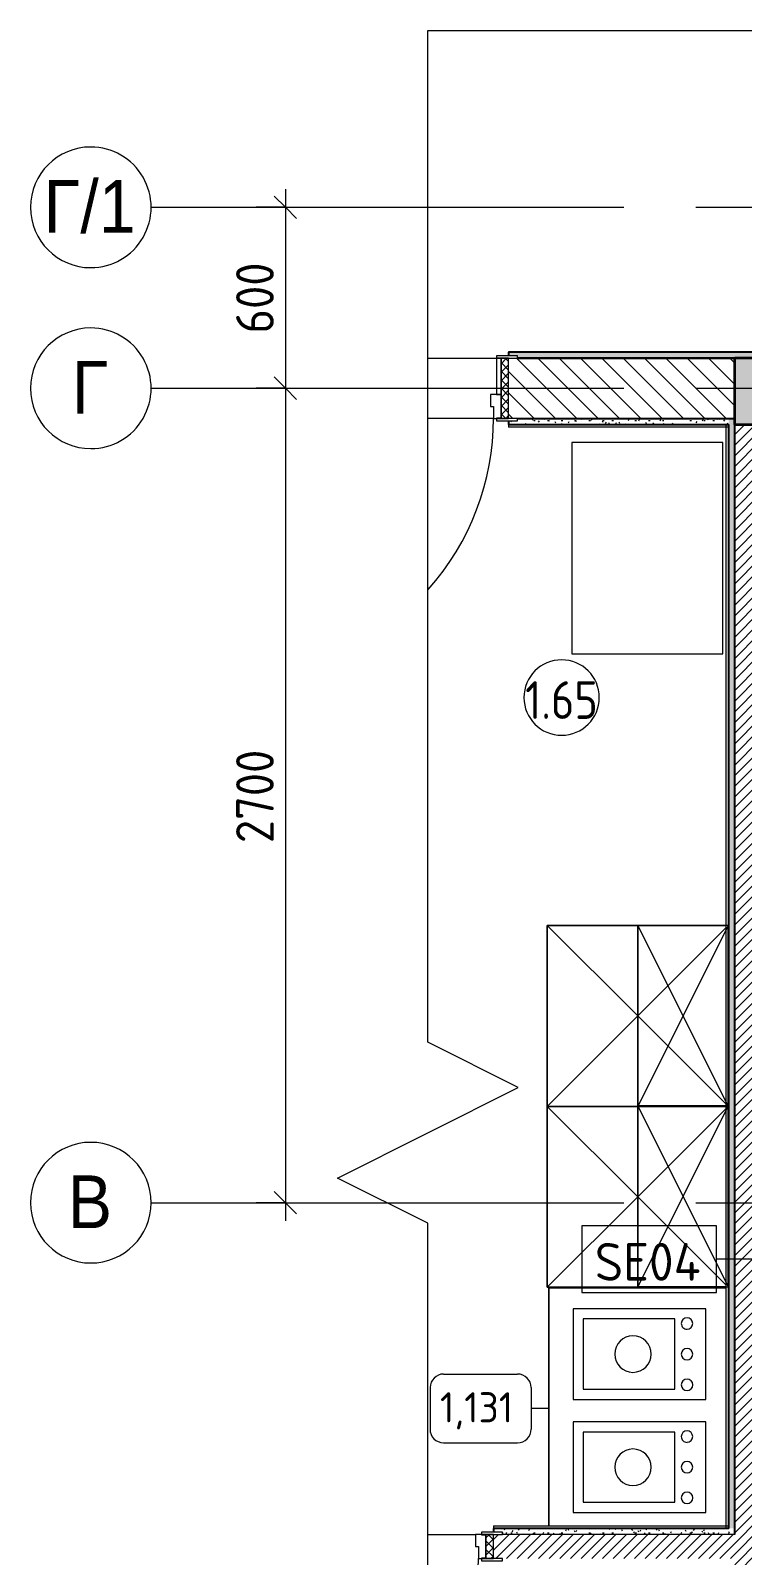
# Model space of a CAD drawing. Header units: millimetres. Extents: x 54725 to 263872, y -8553 to 29614.
# Drawn here: x 93430 to 95791, y 6630 to 11686 of the extents above; entities that cross this region are included whole.
import ezdxf

# ---------------------------------------------------------------- set-up
doc = ezdxf.new("R2010")
doc.units = ezdxf.units.MM
doc.linetypes.add('Осевая', pattern=[1587.5, 317.5, -238.125, 793.75, -238.125])
for name, color, linetype, lineweight in [('A-ANNO-DIMS', 7, 'Continuous', 9), ('A-ANNO-DIMS-50', 7, 'Continuous', 9), ('A-AREA-IDEN', 7, 'Continuous', 9), ('A-DETL-GENF', 7, 'Continuous', 9), ('A-DOOR', 7, 'Continuous', 9), ('A-DOOR-FRAM', 7, 'Continuous', 15), ('A-DOOR-FRAM-1', 7, 'Continuous', 9), ('A-WALL', 7, 'Continuous', 9), ('I-FURN', 7, 'Continuous', 9), ('I-FURN-IDEN', 7, 'Continuous', 9), ('I-WALL', 7, 'Continuous', 9), ('P-SANR-FIXT-IDEN', 7, 'Continuous', 9), ('Оси', 7, 'Continuous', 9), ('Оси-1', 7, 'Continuous', 20), ('Оси-2', 7, 'Осевая', 9)]:
    doc.layers.add(name, color=color, linetype=linetype, lineweight=lineweight)
for name, color, linetype, lineweight, true_color in [('A-WALL-1', 7, 'Continuous', 35, 0x3c3c3c), ('A-WALL-3', 7, 'Continuous', 25, 0x3c3c3c), ('A-WALL-FNSH-2', 7, 'Continuous', 15, 0x3c3c3c), ('P-SANR-FIXT-1', 7, 'Continuous', 15, 0x4994b4), ('P-SANR-FIXT-2', 7, 'Continuous', 9, 0x4994b4)]:
    doc.layers.add(name, color=color, linetype=linetype, lineweight=lineweight, true_color=true_color)
doc.styles.add('Arial', font='arial.ttf', dxfattribs={"width": 0.9, "height": 175})
doc.styles.add('GOST Common', font='GOST_Common.ttf', dxfattribs={"height": 125})
doc.styles.add('GOST Common_1', font='GOST_Common.ttf', dxfattribs={"width": 0.9, "height": 125})
doc.styles.add('GOST Common_2', font='GOST_Common.ttf', dxfattribs={"height": 100})
doc.styles.add('ISOCPEUR', font='isocpeur.ttf', dxfattribs={"width": 0.9, "height": 125})
doc.dimstyles.new('ISO-2_5_0_9К_БОЛЬШОЙ', dxfattribs={"dimscale": 304.8, "dimtxt": 124.497647, "dimasz": 0.246063, "dimexe": 0.19685, "dimexo": 0.492126, "dimgap": 0, "dimtad": 1, "dimdec": 0, "dimrnd": 10, "dimzin": 0, "dimdsep": 46, "dimtxsty": 'ISOCPEUR', "dimblk1": 'OBLIQUE', "dimblk2": 'OBLIQUE', "dimsah": 1, "dimcen": 0.09, "dimdle": 0.19685, "dimazin": 0, "dimtfac": 1, "dimtdec": 4, "dimtix": 1, "dimtmove": 0, "dimatfit": 3, "dimfxl": 1, "dimtvp": 1, "dimtolj": 1, "dimtzin": 0, "dimarcsym": 2})
pattern_1 = [(45, (1555.134, 0), (-17.6776695, 17.6776695), [])]
pattern_2 = [(0, (1555.134, 0), (60.96, 15.24), [5.029, -40.691, 5.029, -40.691, -243.84]), (0, (1555.134, 0), (60.96, 15.24), [-91.44, 5.029, -86.411, 5.029, -40.691, -106.68]), (0, (1555.134, 0), (60.96, 15.24), [-228.6, 5.029, -25.451, 5.029, -71.171]), (120, (1577.994, 7.62), (-43.6782272, 45.1729086), [5.029, -40.691, 5.029, -40.691, -243.84]), (120, (1577.994, 7.62), (-43.6782272, 45.1729086), [-91.44, 5.029, -86.411, 5.029, -40.691, -106.68]), (120, (1577.994, 7.62), (-43.6782272, 45.1729086), [-228.6, 5.029, -25.451, 5.029, -71.171]), (240, (1585.614, 38.1), (-17.2817728, -60.4129086), [5.029, -40.691, 5.029, -40.691, -243.84]), (240, (1585.614, 38.1), (-17.2817728, -60.4129086), [-91.44, 5.029, -86.411, 5.029, -40.691, -106.68]), (240, (1585.614, 38.1), (-17.2817728, -60.4129086), [-228.6, 5.029, -25.451, 5.029, -71.171])]

# ---------------------------------------------------------------- blocks, each defined once
blk = doc.blocks.new('110_Дверь_СКБ_1Ст_Внутренняя1 - Д-8 950x2100h_охрана-31784688-Фрагмент 1_11_ Групповая ячейка')
at = {"layer": 'A-DOOR-FRAM-1'}
h = blk.add_hatch(dxfattribs=at)
h.set_pattern_fill('FP_18', color=256, style=0, pattern_type=2)
h.set_pattern_definition([(45, (-296.384, 164.685), (-14.1421, 14.1421), []), (135, (-296.384, 164.685), (-14.1421, -14.1421), [])])
h.paths.add_polyline_path([(-437.5, 100), (-462.5, 100), (-462.5, -100), (-437.5, -100)])
at = {"layer": 'A-DOOR'}
blk.add_arc((437.5, 100), 850, 138.188, 180, dxfattribs=at)
at = {"layer": 'A-DOOR-FRAM'}
for p, q in [((-422.5, 108), (-492.5, 108)), ((-492.5, 108), (-492.5, 100)), ((-422.5, 100), (-422.5, 108)), ((-492.5, 100), (-422.5, 100)), ((-437.5, 100), (-462.5, 100)), ((-462.5, 100), (-462.5, -100)), ((-412.5, 100), (-437.5, 100)), ((-437.5, 100), (-437.5, 20)), ((-437.5, -100), (-437.5, 100)), ((-422.5, 100), (-437.5, 100)), ((-437.5, 100), (-437.5, 99)), ((-437.5, 99), (-422.5, 99)), ((-422.5, 99), (-422.5, 100)), ((-412.5, 60), (-412.5, 100)), ((-402.5, 60), (-412.5, 60)), ((-402.5, 20), (-402.5, 60)), ((-437.5, 20), (-402.5, 20)), ((-422.5, 20), (-437.5, 20)), ((-437.5, 20), (-437.5, -100)), ((-422.5, -100), (-422.5, 20)), ((-422.5, -100), (-492.5, -100)), ((-492.5, -100), (-492.5, -108)), ((-462.5, -100), (-437.5, -100)), ((-437.5, -100), (-422.5, -100)), ((-422.5, -108), (-422.5, -100)), ((-492.5, -108), (-422.5, -108))]:
    blk.add_line(p, q, dxfattribs=at)
blk = doc.blocks.new('110_Дверь_СКБ_1Ст_Внутренняя1 - Д-8 950x2100h_охрана-32224770-Фрагмент 1_11_ Групповая ячейка')
at = {"layer": 'A-DOOR-FRAM-1'}
h = blk.add_hatch(dxfattribs=at)
h.set_pattern_fill('FP_27', color=256, style=0, pattern_type=2)
h.set_pattern_definition([(45, (-296.384, 104.685), (-14.1421, 14.1421), []), (135, (-296.384, 104.685), (-14.1421, -14.1421), [])])
h.paths.add_polyline_path([(-437.5, 40), (-462.5, 40), (-462.5, -40), (-437.5, -40)])
at = {"layer": 'A-DOOR'}
blk.add_arc((437.5, 40), 850, 143.4533, 180, dxfattribs=at)
at = {"layer": 'A-DOOR-FRAM'}
for p, q in [((-422.5, 48), (-492.5, 48)), ((-492.5, 48), (-492.5, 40)), ((-492.5, 40), (-422.5, 40)), ((-437.5, 40), (-462.5, 40)), ((-462.5, 40), (-462.5, -40)), ((-412.5, 40), (-437.5, 40)), ((-437.5, 40), (-437.5, -40)), ((-437.5, -40), (-437.5, 40)), ((-422.5, 40), (-437.5, 40)), ((-437.5, 40), (-437.5, 39)), ((-437.5, 39), (-422.5, 39)), ((-422.5, 40), (-422.5, 48)), ((-422.5, 39), (-422.5, 40)), ((-412.5, 0), (-412.5, 40)), ((-402.5, 0), (-412.5, 0)), ((-402.5, -40), (-402.5, 0)), ((-422.5, -40), (-492.5, -40)), ((-492.5, -40), (-492.5, -48)), ((-492.5, -48), (-422.5, -48)), ((-462.5, -40), (-437.5, -40)), ((-422.5, -39), (-437.5, -39)), ((-437.5, -39), (-437.5, -40)), ((-437.5, -40), (-402.5, -40)), ((-437.5, -40), (-422.5, -40)), ((-422.5, -40), (-422.5, -39)), ((-422.5, -48), (-422.5, -40))]:
    blk.add_line(p, q, dxfattribs=at)
blk = doc.blocks.new('Стол базовый прямоугольный - 1_196-25596001-Фрагмент 1_11_ Групповая ячейка')
at = {"layer": 'I-FURN'}
for p, q in [((350, 250), (-350, 250)), ((-350, 250), (-350, -250)), ((350, -250), (350, 250)), ((-350, -250), (350, -250))]:
    blk.add_line(p, q, dxfattribs=at)
blk = doc.blocks.new('Шкаф параметрический - 1_280-25596496-Фрагмент 1_11_ Групповая ячейка')
at = {"layer": 'I-FURN'}
for p, q in [((0, 592.8), (0, 300)), ((0, 300), (0, 592.8)), ((7.2, 592.8), (300, 300)), ((300, 300), (592.8, 592.8)), ((600, 300), (600, 592.8)), ((600, 592.8), (600, 300)), ((0, 0), (300, 300)), ((0, 300), (0, 0)), ((0, 0), (0, 300)), ((300, 300), (600, 0)), ((600, 0), (600, 300)), ((600, 300), (600, 0)), ((0, 0), (600, 0)), ((600, 0), (0, 0))]:
    blk.add_line(p, q, dxfattribs=at)
blk = doc.blocks.new('Шкаф параметрический - 1_137-25596775-Фрагмент 1_11_ Групповая ячейка')
at = {"layer": 'I-FURN'}
for p, q in [((0, 0), (600, 300)), ((0, 300), (600, 0)), ((600, 300), (0, 300)), ((0, 300), (0, 0)), ((0, 0), (0, 292.8)), ((600, 0), (600, 300)), ((600, 292.8), (600, 0)), ((0, 0), (600, 0)), ((598.1, 0), (0, 0)), ((600, 0), (598.1, 0))]:
    blk.add_line(p, q, dxfattribs=at)
blk = doc.blocks.new('Шкаф параметрический - 1_137-V60-Фрагмент 1_11_ Групповая ячейка')
at = {"layer": 'I-FURN'}
for p, q in [((0, 0), (600, 300)), ((0, 300), (600, 0)), ((600, 300), (0, 300)), ((0, 300), (0, 0)), ((0, 0), (0, 292.8)), ((600, 0), (600, 300)), ((600, 292.8), (600, 0)), ((0, 0), (600, 0)), ((1.9, 0), (0, 0)), ((600, 0), (1.9, 0))]:
    blk.add_line(p, q, dxfattribs=at)
blk = doc.blocks.new('Шкаф параметрический - 1_280-V61-Фрагмент 1_11_ Групповая ячейка')
at = {"layer": 'I-FURN'}
for p, q in [((0, 592.8), (0, 300)), ((0, 300), (0, 592.8)), ((7.2, 592.8), (300, 300)), ((300, 300), (592.8, 592.8)), ((600, 0), (600, 592.8)), ((600, 592.8), (600, 0)), ((0, 0), (300, 300)), ((0, 300), (0, 0)), ((0, 0), (0, 300)), ((300, 300), (600, 0)), ((0, 0), (600, 0)), ((600, 0), (0, 0))]:
    blk.add_line(p, q, dxfattribs=at)
blk = doc.blocks.new('Мойка кухонная - Мойка Steel Hammer SH R 5151 GLOWE-25557159-Фрагмент 1_11_ Групповая ячейка')
at = {"layer": 'P-SANR-FIXT-2'}
for p, q in [((150, 0), (-150, 0)), ((-150, 0), (-150, -440)), ((150, -440), (150, 0)), ((116.1, -102.3), (-116.6, -102.3)), ((-116.6, -102.3), (-116.6, -406.4)), ((116.1, -406.4), (116.1, -102.3)), ((-150, -440), (150, -440)), ((-116.6, -406.4), (116.1, -406.4))]:
    blk.add_line(p, q, dxfattribs=at)
for centre, radius, start, end in [((-101.6, -61.9), 19, 90, 180), ((-101.6, -61.9), 19, 360, 90), ((0, -61.9), 19, 360, 180), ((101.6, -61.9), 19.1, 360, 180), ((-101.6, -61.9), 19, 180, 270), ((-101.6, -61.9), 19.1, 270, 360), ((0, -61.9), 19, 180, 360), ((101.6, -61.9), 19.1, 180, 360), ((0, -241.3), 60.5, 360, 180), ((0, -241.3), 60.5, 180, 360)]:
    blk.add_arc(centre, radius, start, end, dxfattribs=at)
blk = doc.blocks.new('DET_L_Линия разрыва - М100-30706112-Фрагмент 1_11_ Групповая ячейка')
at = {"layer": 'A-DETL-GENF'}
for p, q in [((3504.5, 300), (3354.5, 0)), ((3804.5, -300), (3504.5, 300)), ((3354.5, 0), (0, 0)), ((3954.5, 0), (3804.5, -300)), ((7309, 0), (3954.5, 0))]:
    blk.add_line(p, q, dxfattribs=at)
blk = doc.blocks.new('DET_L_Линия разрыва - М100-30706353-Фрагмент 1_11_ Групповая ячейка')
at = {"layer": 'A-DETL-GENF'}
blk.add_line((8809.8, 0), (4704.9, 0), dxfattribs=at)
blk = doc.blocks.new('Ось сетки - D8-29747960-Фрагмент 1_11_ Групповая ячейка')
at = {"layer": 'Оси-1'}
for start, end in [(360, 180), (180, 360)]:
    blk.add_arc((0, 0), 4, start, end, dxfattribs=at)
blk = doc.blocks.new('DIMBLOCK36-Фрагмент 1_11_ Групповая ячейка')
at = {"layer": 'A-ANNO-DIMS-50', "lineweight": 20}
for p, q in [((94274.8, 11100), (94237.3, 11137.5)), ((94274.8, 11100), (94312.3, 11062.5)), ((94274.8, 10500), (94237.3, 10537.5)), ((94274.8, 10500), (94312.3, 10462.5))]:
    blk.add_line(p, q, dxfattribs=at)
at = {"layer": 'A-ANNO-DIMS-50'}
for p, q in [((94274.8, 11160), (94274.8, 10500)), ((94177.9, 11100), (94334.8, 11100)), ((94274.8, 11100), (94177.9, 11100)), ((94177.9, 10500), (94334.8, 10500)), ((94274.8, 10500), (94177.9, 10500))]:
    blk.add_line(p, q, dxfattribs=at)
at = {"layer": 'A-ANNO-DIMS-50', "color": 0, "insert": (94111.5, 10681.5), "char_height": 125, "width": 284.429, "attachment_point": 1, "rotation": 90, "line_spacing_factor": 1.149209, "style": 'ISOCPEUR'}
blk.add_mtext('600', dxfattribs=at)
blk = doc.blocks.new('_Oblique')
at = {"color": 0, "linetype": 'ByBlock', "lineweight": -2}
blk.add_line((-0.5, -0.5), (0.5, 0.5), dxfattribs=at)
blk = doc.blocks.new('DIMBLOCK37-Фрагмент 1_11_ Групповая ячейка')
at = {"layer": 'A-ANNO-DIMS-50', "lineweight": 20}
for p, q in [((94274.8, 10500), (94237.3, 10537.5)), ((94274.8, 10500), (94312.3, 10462.5)), ((94274.8, 7800), (94237.3, 7837.5)), ((94274.8, 7800), (94312.3, 7762.5))]:
    blk.add_line(p, q, dxfattribs=at)
at = {"layer": 'A-ANNO-DIMS-50'}
for p, q in [((94177.9, 10500), (94334.8, 10500)), ((94274.8, 10500), (94177.9, 10500)), ((94274.8, 10500), (94274.8, 7740)), ((94177.9, 7800), (94334.8, 7800)), ((94274.8, 7800), (94177.9, 7800))]:
    blk.add_line(p, q, dxfattribs=at)
at = {"layer": 'A-ANNO-DIMS-50', "color": 0, "insert": (94111.5, 8992), "char_height": 125, "width": 379.239, "attachment_point": 1, "rotation": 90, "line_spacing_factor": 1.149209, "style": 'ISOCPEUR'}
blk.add_mtext('2700', dxfattribs=at)
blk = doc.blocks.new('М_сантехническая_рамка1 - В рамке-30590747-Фрагмент 1_11_ Групповая ячейка')
at = {"layer": 'P-SANR-FIXT-IDEN'}
for p, q in [((4.29, 2.24), (-4.64, 2.24)), ((-4.64, 2.24), (-4.64, -2.18)), ((4.29, -2.18), (4.29, 2.24)), ((-4.64, -2.18), (4.29, -2.18))]:
    blk.add_line(p, q, dxfattribs=at)
blk = doc.blocks.new('Марка_Мебель - В прямоуг_Balcon_Марка-25523697-Фрагмент 1_11_ Групповая ячейка')
at = {"layer": 'I-FURN-IDEN'}
for p, q in [((-2.45, 2.28), (2.45, 2.28)), ((-3.35, 1.38), (-3.35, -1.38)), ((3.35, 1.38), (3.35, -1.38)), ((-2.46, -2.28), (2.45, -2.28))]:
    blk.add_line(p, q, dxfattribs=at)
for centre, radius, start, end in [((-2.45, 1.38), 0.9, 90, 180), ((2.45, 1.38), 0.9, 0, 90), ((-2.46, -1.38), 0.893, 180, 270), ((2.45, -1.38), 0.9, 270, 0)]:
    blk.add_arc(centre, radius, start, end, dxfattribs=at)
blk = doc.blocks.new('Марка_Помещения - Номер-25198446-Фрагмент 1_11_ Групповая ячейка')
at = {"layer": 'A-AREA-IDEN'}
for start, end in [(360, 180), (180, 360)]:
    blk.add_arc((0, 0), 2.5, start, end, dxfattribs=at)

msp = doc.modelspace()

# ---------------------------------------------------------------- hatches: boundary and pattern name
at = {"layer": 'I-WALL'}
h = msp.add_hatch(dxfattribs=at)
h.set_pattern_fill('FP_35', color=256, style=0, pattern_type=2)
h.set_pattern_definition(pattern_2)
h.paths.add_polyline_path([(98954.1, 10600), (98954.1, 10620), (95015.1, 10620), (95015.1, 10608), (95045.1, 10608), (95045.1, 10600), (96884, 10600)])
h = msp.add_hatch(dxfattribs=at)
h.set_pattern_fill('FP_5', color=256, style=0, pattern_type=2)
h.set_pattern_definition([(135, (1555.134, 0), (-35.35534, -35.35534), [])])
h.paths.add_polyline_path([(103557.1, 10400), (103557.1, 10600), (103165.1, 10600), (103165.1, 10400)])
h.paths.add_polyline_path([(95765.1, 10400), (95765.1, 10600), (95015.1, 10600), (95015.1, 10400), (95045.1, 10400)])
h = msp.add_hatch(dxfattribs=at)
h.set_pattern_fill('FP_1', color=256, style=0, pattern_type=2)
h.set_pattern_definition([(45, (1555.134, 0), (-28.51196, 28.51196), []), (45, (1583.646, 0), (-28.51196, 28.51196), [50.403, -10.081, 1.676, -8.404])])
h.paths.add_polyline_path([(103165.1, 10380), (103165.1, 10600), (95765.1, 10600), (95765.1, 10380), (103023.5, 10380)])
h = msp.add_hatch(dxfattribs=at)
h.set_pattern_fill('FP_35', color=256, style=0, pattern_type=2)
h.set_pattern_definition(pattern_2)
h.paths.add_polyline_path([(95745.1, 10380), (95745.1, 10400), (95045.1, 10400), (95045.1, 10392), (95015.1, 10392), (95015.1, 10380), (95744.1, 10380)])
h = msp.add_hatch(dxfattribs=at)
h.set_pattern_fill('FP_35', color=256, style=0, pattern_type=2)
h.set_pattern_definition(pattern_2)
h.paths.add_polyline_path([(95745.1, 6720), (95765.1, 6720), (95765.1, 10400), (95745.1, 10400), (95745.1, 6721)])
h = msp.add_hatch(dxfattribs=at)
h.set_pattern_fill('FP_28', color=256, style=0, pattern_type=2)
h.set_pattern_definition(pattern_1)
h.paths.add_polyline_path([(95845.1, 5400), (95845.1, 10380), (95765.1, 10380), (95765.1, 5400)])
h = msp.add_hatch(dxfattribs=at)
h.set_pattern_fill('FP_35', color=256, style=0, pattern_type=2)
h.set_pattern_definition(pattern_2)
h.paths.add_polyline_path([(95765.1, 6700), (95765.1, 6720), (94965.1, 6720), (94965.1, 6708), (94995.1, 6708), (94995.1, 6700), (95656, 6700)])
h = msp.add_hatch(dxfattribs=at)
h.set_pattern_fill('FP_28', color=256, style=0, pattern_type=2)
h.set_pattern_definition(pattern_1)
h.paths.add_polyline_path([(95656, 6620), (95765.1, 6620), (95765.1, 6700), (94965.1, 6700), (94965.1, 6620), (95349.1, 6620)])

# ---------------------------------------------------------------- linework, layer by layer
at = {"layer": 'A-WALL'}
msp.add_line((95765.1, 6700), (94995.1, 6700), dxfattribs=at)
at = {"layer": 'A-WALL-1'}
for p, q in [((103165.1, 10600), (95765.1, 10600)), ((95765.1, 10380), (95765.1, 10600)), ((95765.1, 10380), (103165.1, 10380))]:
    msp.add_line(p, q, dxfattribs=at)
at = {"layer": 'A-WALL-3'}
for p, q in [((95015.1, 10620), (95015.1, 10608)), ((98954.1, 10620), (95015.1, 10620)), ((95765.1, 10600), (95045.1, 10600)), ((95045.1, 10600), (98974.1, 10600)), ((95015.1, 10392), (95015.1, 10380)), ((95015.1, 10380), (95745.1, 10380)), ((95045.1, 10400), (95765.1, 10400)), ((95745.1, 6720), (95745.1, 10380)), ((95765.1, 6700), (95765.1, 10380)), ((94965.1, 6720), (94965.1, 6708)), ((95745.1, 6720), (94965.1, 6720))]:
    msp.add_line(p, q, dxfattribs=at)
at = {"layer": 'A-WALL-FNSH-2'}
for p, q in [((98953.1, 10621), (95015.1, 10621)), ((95015.1, 10621), (95015.1, 10620)), ((95015.1, 10380), (95015.1, 10379)), ((95015.1, 10379), (95744.1, 10379)), ((95744.1, 10380), (95744.1, 6721)), ((95744.1, 6721), (94965.1, 6721)), ((94965.1, 6721), (94965.1, 6720))]:
    msp.add_line(p, q, dxfattribs=at)
at = {"layer": 'I-FURN'}
for p, q in [((95736.1, 7517.9), (95148.4, 7517.9)), ((95148.4, 7517.9), (95148.4, 6729)), ((95148.4, 6729), (95148.4, 7517.9)), ((95148.4, 7517.9), (95736.1, 7517.9))]:
    msp.add_line(p, q, dxfattribs=at)
at = {"layer": 'I-FURN-IDEN'}
msp.add_line((95148.4, 7117.9), (95090, 7117.9), dxfattribs=at)
at = {"layer": 'I-WALL'}
for p, q in [((94747.3, 10600), (94975.1, 10600)), ((94965.1, 10400), (94747.3, 10400)), ((95015.1, 10379), (95015.1, 10371)), ((95744.6, 10371), (95015.1, 10371)), ((95736.1, 6720.5), (95736.1, 10380)), ((95744.6, 10371), (95744.6, 10380)), ((94965.1, 6729), (95745.1, 6729)), ((94965.1, 6729), (94965.1, 6721)), ((94747.3, 6700), (94905.1, 6700)), ((95736.1, 6720.5), (95745.1, 6720.5))]:
    msp.add_line(p, q, dxfattribs=at)
at = {"layer": 'P-SANR-FIXT-IDEN'}
msp.add_line((96106, 7612.5), (95704.8, 7612.5), dxfattribs=at)
at = {"layer": 'Оси'}
for p, q in [((93829.8, 11100), (95079.8, 11100)), ((93829.8, 10500), (95079.8, 10500)), ((93829.8, 7800), (95079.8, 7800))]:
    msp.add_line(p, q, dxfattribs=at)
at = {"layer": 'Оси-2'}
for p, q in [((95079.8, 11100), (102307.1, 11100)), ((95079.8, 10500), (102307.1, 10500)), ((95079.8, 7800), (102307.1, 7800))]:
    msp.add_line(p, q, dxfattribs=at)

# ---------------------------------------------------------------- block references
at = {"layer": 'A-AREA-IDEN', "xscale": 49.99999999999998, "yscale": 49.99999999999998, "zscale": 49.99999999999998}
msp.add_blockref('Марка_Помещения - Номер-25198446-Фрагмент 1_11_ Групповая ячейка', (95190.9, 9474.7), dxfattribs=at)
at = {"layer": 'A-DETL-GENF'}
for name, p, rotation in [('DET_L_Линия разрыва - М100-30706353-Фрагмент 1_11_ Групповая ячейка', (103557.1, 11686.3), 180), ('DET_L_Линия разрыва - М100-30706112-Фрагмент 1_11_ Групповая ячейка', (94747.3, 11686.3), 270.0000000000001)]:
    msp.add_blockref(name, p, dxfattribs=dict(at, rotation=rotation))
at = {"layer": 'A-DOOR', "rotation": 180}
for name, p in [('110_Дверь_СКБ_1Ст_Внутренняя1 - Д-8 950x2100h_охрана-31784688-Фрагмент 1_11_ Групповая ячейка', (94552.6, 10500)), ('110_Дверь_СКБ_1Ст_Внутренняя1 - Д-8 950x2100h_охрана-32224770-Фрагмент 1_11_ Групповая ячейка', (94502.6, 6660))]:
    msp.add_blockref(name, p, dxfattribs=at)
at = {"layer": 'I-FURN'}
for name, p, rotation in [('Стол базовый прямоугольный - 1_196-25596001-Фрагмент 1_11_ Групповая ячейка', (95475.1, 9970), 90), ('Шкаф параметрический - 1_280-25596496-Фрагмент 1_11_ Групповая ячейка', (95143.3, 8719.4), 269.9999999999994), ('Шкаф параметрический - 1_137-25596775-Фрагмент 1_11_ Групповая ячейка', (95443.3, 8719.4), 269.9999999999994), ('Шкаф параметрический - 1_280-V61-Фрагмент 1_11_ Групповая ячейка', (95143.3, 8119.4), 269.9999999999994), ('Шкаф параметрический - 1_137-V60-Фрагмент 1_11_ Групповая ячейка', (95443.3, 8121.3), 269.9999999999994)]:
    msp.add_blockref(name, p, dxfattribs=dict(at, rotation=rotation))
at = {"layer": 'I-FURN-IDEN', "xscale": 49.99999999999998, "yscale": 49.99999999999998, "zscale": 49.99999999999998}
msp.add_blockref('Марка_Мебель - В прямоуг_Balcon_Марка-25523697-Фрагмент 1_11_ Групповая ячейка', (94922.2, 7117.9), dxfattribs=at)
at = {"layer": 'P-SANR-FIXT-1', "rotation": 269.9999999999999}
for p in [(95668.6, 7297.9), (95668.6, 6922.9)]:
    msp.add_blockref('Мойка кухонная - Мойка Steel Hammer SH R 5151 GLOWE-25557159-Фрагмент 1_11_ Групповая ячейка', p, dxfattribs=at)
at = {"layer": 'P-SANR-FIXT-IDEN', "xscale": 49.99999999999998, "yscale": 49.99999999999998, "zscale": 49.99999999999998}
msp.add_blockref('М_сантехническая_рамка1 - В рамке-30590747-Фрагмент 1_11_ Групповая ячейка', (95490.1, 7610.9), dxfattribs=at)
at = {"layer": 'Оси-1', "xscale": 49.99999999999998, "yscale": 49.99999999999998, "zscale": 49.99999999999998}
for p, rotation in [((93629.8, 11100), 269.9999999999995), ((93629.8, 10500), 269.9999999999995), ((93629.8, 7800), 269.9999999999994)]:
    msp.add_blockref('Ось сетки - D8-29747960-Фрагмент 1_11_ Групповая ячейка', p, dxfattribs=dict(at, rotation=rotation))

# ---------------------------------------------------------------- texts
at = {"layer": 'A-AREA-IDEN', "insert": (95070, 9529), "char_height": 125, "width": 303.038, "attachment_point": 1, "style": 'GOST Common_1'}
msp.add_mtext('1.65', dxfattribs=at)
at = {"layer": 'I-FURN-IDEN', "insert": (94787.5, 7171.5), "char_height": 100, "width": 308.65, "attachment_point": 1, "style": 'GOST Common_2'}
msp.add_mtext('1,131', dxfattribs=at)
at = {"layer": 'P-SANR-FIXT-IDEN', "insert": (95300.8, 7666.3), "char_height": 125, "width": 456.962, "attachment_point": 1, "style": 'GOST Common'}
msp.add_mtext('SE04', dxfattribs=at)
at = {"layer": 'Оси', "char_height": 175, "attachment_point": 1, "style": 'Arial'}
for s, insert, width in [('\\fArial|b0|i0|c204|p34|;\\W.9;Г', (93473.1, 11190.5), 147.911), ('/1', (93595.1, 11190.5), 227.278), ('\\fArial|b0|i0|c204|p34|;\\W.9;Г', (93566.9, 10590.5), 147.911), ('\\fArial|b0|i0|c204|p34|;\\W.9;В', (93553.4, 7890.5), 180.38)]:
    msp.add_mtext(s, dxfattribs=dict(at, insert=insert, width=width))

# ---------------------------------------------------------------- dimensions: what is measured, and where the dimension line sits
at = {"layer": 'A-ANNO-DIMS'}
for base, p1, p2, override, picture, middle in [((94274.8, 10500), (94327.9, 11100), (94327.9, 10500), {"dimpost": '<>', "dimfxl": 600}, 'DIMBLOCK36-Фрагмент 1_11_ Групповая ячейка', (94212.3, 10800)), ((94274.8, 7800), (94327.9, 10500), (94327.9, 7800), {"dimpost": '<>', "dimfxl": 2700}, 'DIMBLOCK37-Фрагмент 1_11_ Групповая ячейка', (94212.3, 9150))]:
    dim = msp.add_linear_dim(base=base, p1=p1, p2=p2, angle=90, dimstyle='ISO-2_5_0_9К_БОЛЬШОЙ', override=override, dxfattribs=at)
    dim.commit()
    dim.dimension.update_dxf_attribs({"geometry": picture, "text_midpoint": middle})

doc.saveas('drawing.dxf')
